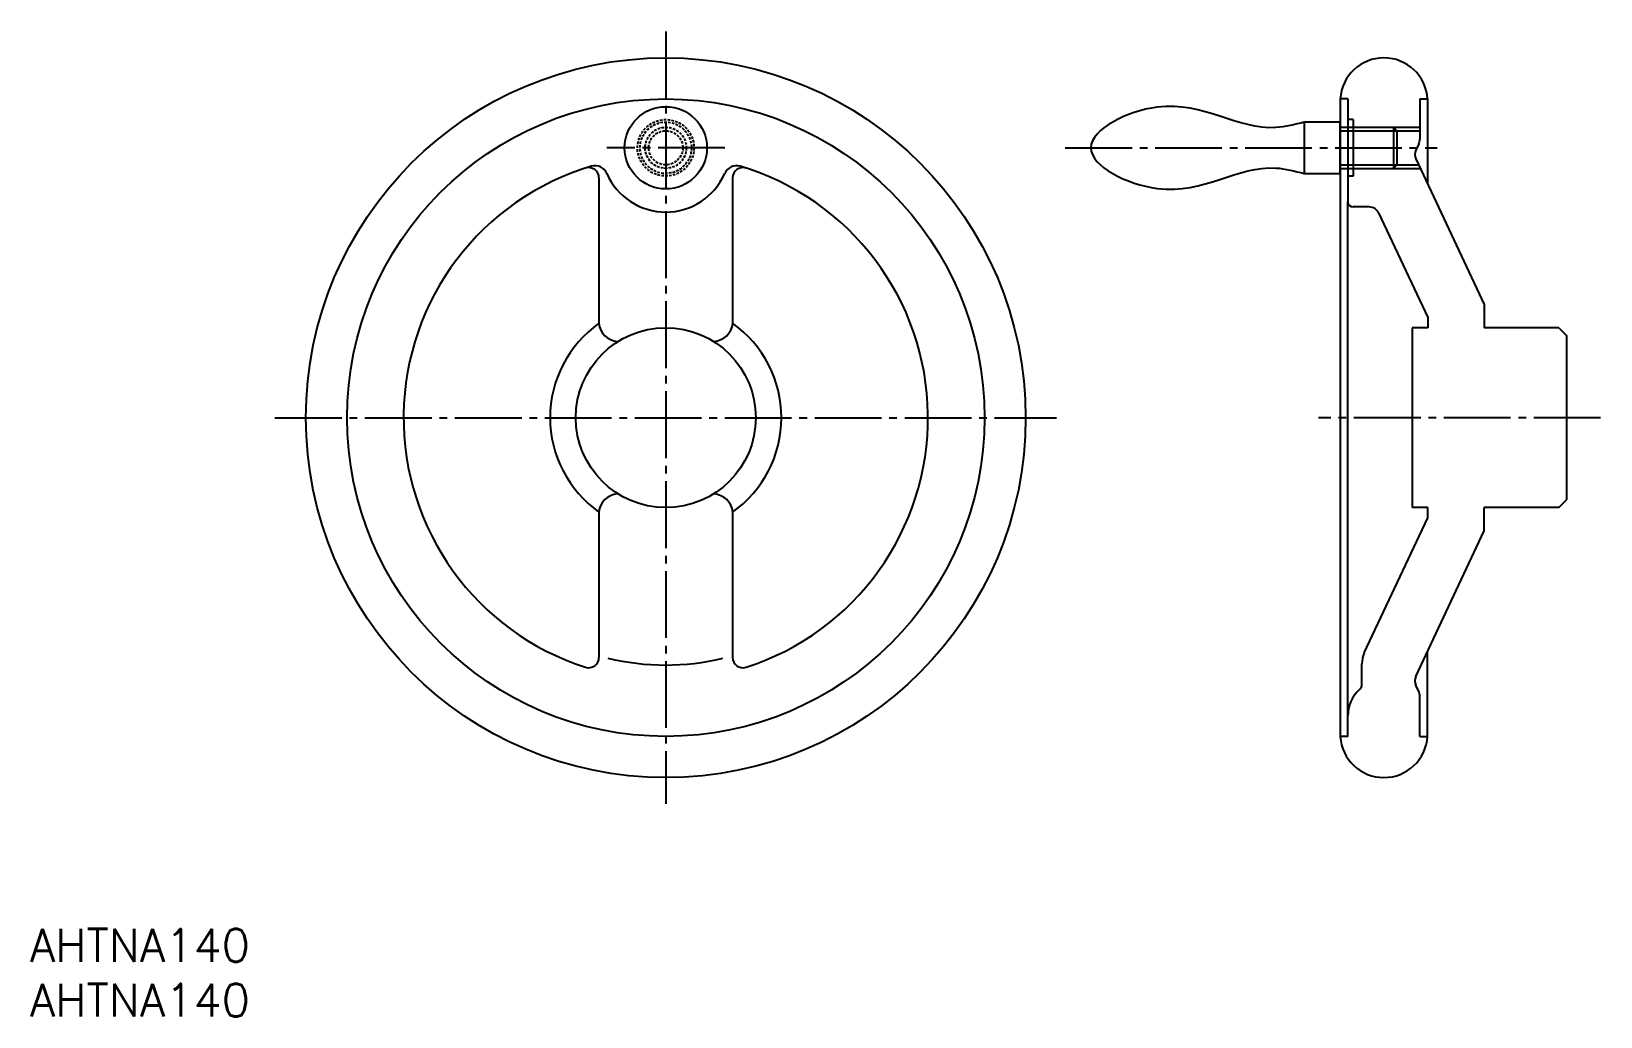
# Model space of a CAD drawing. Extents: x 44 to 349, y 861 to 1053.
import ezdxf

# ---------------------------------------------------------------- set-up
doc = ezdxf.new("R2010")
doc.units = 0
doc.header["$MEASUREMENT"] = 0
doc.linetypes.add('CENTER', pattern=[17.5, 13, -1.5, 1.5, -1.5])
doc.linetypes.add('DASHED', pattern=[0.75, 0.5, -0.25])
doc.layers.get('0').update_dxf_attribs({"linetype": 'CONTINUOUS'})
doc.layers.add('CENTER', color=1, linetype='CENTER')
doc.layers.add('SIZE', color=7, linetype='CONTINUOUS')
doc.styles.get("Standard").update_dxf_attribs({"font": 'txt.shx', "bigfont": '@extfont2.shx'})

msp = doc.modelspace()

# ---------------------------------------------------------------- linework, layer by layer
at = {"color": 7, "linetype": 'Continuous'}
for p, q in [((298.72, 1039.51), (298.72, 915.51)), ((300.21, 1039.51), (298.72, 1039.51)), ((300.21, 1039.51), (300.21, 1019.51)), ((314.21, 1039.51), (315.7, 1039.51)), ((314.21, 1039.51), (314.21, 1035.01)), ((315.7, 1039.51), (315.7, 1022.99)), ((298.72, 1035.01), (291.72, 1035.01)), ((291.72, 1035.01), (291.72, 1025.01)), ((298.72, 1025.01), (298.72, 1035.01)), ((301.21, 1035.51), (300.21, 1035.51)), ((301.21, 1035.51), (301.21, 1024.51)), ((314.21, 1035.01), (314.21, 1031.66)), ((298.72, 1034.01), (309.05, 1034.01)), ((301.22, 1033.34), (314.21, 1033.34)), ((309.05, 1034.01), (309.05, 1026.01)), ((309.05, 1034.01), (309.72, 1033.34)), ((309.72, 1033.34), (309.72, 1026.69)), ((314.01, 1030.8), (313.42, 1029.56)), ((298.72, 1026.01), (309.05, 1026.01)), ((301.22, 1026.69), (313.96, 1026.69)), ((309.05, 1026.01), (309.72, 1026.69)), ((313.42, 1027.85), (326.71, 999.51)), ((154.53, 1024.16), (154.53, 995.88)), ((180.53, 1024.16), (180.53, 995.88)), ((291.72, 1025.01), (298.72, 1025.01)), ((301.21, 1024.51), (300.21, 1024.51)), ((300.21, 915.51), (300.21, 1019.51)), ((304.37, 1018.51), (301.21, 1018.51)), ((306.19, 1017.36), (315.74, 996.99)), ((326.71, 999.51), (326.71, 995.01)), ((315.74, 996.99), (315.74, 995.01)), ((315.74, 995.01), (312.71, 995.01)), ((312.71, 995.01), (312.71, 960.01)), ((341.21, 995.01), (326.71, 995.01)), ((341.21, 995.01), (342.71, 993.51)), ((342.71, 993.51), (342.71, 961.51)), ((341.21, 960.01), (342.71, 961.51)), ((154.53, 959.15), (154.53, 930.87)), ((180.53, 959.15), (180.53, 930.87)), ((315.74, 960.01), (312.71, 960.01)), ((315.74, 958.04), (315.74, 960.01)), ((341.21, 960.01), (326.71, 960.01)), ((326.71, 955.51), (326.71, 960.01)), ((303.4, 931.74), (315.74, 958.04)), ((313.42, 927.18), (326.71, 955.51)), ((315.7, 915.51), (315.7, 932.04)), ((302.93, 925.33), (302.93, 929.61)), ((314.01, 924.23), (313.42, 925.47)), ((314.21, 915.51), (314.21, 923.37)), ((300.21, 915.51), (298.72, 915.51)), ((314.21, 915.51), (315.7, 915.51))]:
    msp.add_line(p, q, dxfattribs=at)
at = {"color": 3, "linetype": 'Continuous'}
for p, q in [((298.72, 1033.34), (309.72, 1033.34)), ((301.22, 1034.01), (314.21, 1034.01)), ((298.72, 1026.69), (309.72, 1026.69)), ((301.22, 1026.01), (314.28, 1026.01))]:
    msp.add_line(p, q, dxfattribs=at)
at = {"color": 7, "linetype": 'Continuous'}
for radius in [70, 62, 17.5]:
    msp.add_circle((167.53, 977.51), radius, dxfattribs=at)
at = {"color": 3, "linetype": 'DASHED'}
msp.add_circle((167.53, 1030.01), 5.5, dxfattribs=at)
at = {"color": 7, "linetype": 'Continuous'}
for centre, radius, start, end in [((307.21, 1039.01), 8.5, 3.3723, 176.6277), ((315.23, 1028.7), 2, 154.448, 205.133), ((312.21, 1031.66), 2, 334.448, 0), ((167.53, 977.51), 51, 106.4718, 252.1743), ((152.53, 1024.16), 2, 0, 107.8257), ((153.78, 1024.02), 2.5, 23.5385, 106.4718), ((181.29, 1024.02), 2.5, 73.5282, 156.4615), ((182.53, 1024.16), 2, 72.1743, 180), ((167.53, 977.51), 51, 287.8257, 73.5282), ((167.53, 1030.01), 12.5, 203.5385, 336.4615), ((301.21, 1019.51), 1, 180, 270), ((304.37, 1016.51), 2, 25.133, 90), ((167.53, 977.51), 22.5, 125.2944, 234.7056), ((158.42, 996.25), 3.91, 185.418, 265.9673), ((176.65, 996.25), 3.91, 274.0327, 354.582), ((167.53, 977.51), 22.5, 305.2944, 54.7056), ((158.42, 958.78), 3.91, 94.0327, 174.582), ((176.65, 958.78), 3.91, 5.418, 85.9673), ((307.93, 929.61), 5, 154.867, 180), ((152.53, 930.87), 2, 252.1743, 0), ((167.53, 977.51), 48.11, 256.4378, 283.3685), ((182.53, 930.87), 2, 180, 287.8257), ((301.09, 926.11), 2, 312.8435, 337), ((315.23, 926.33), 2, 154.867, 205.552), ((307.21, 919.51), 7, 132.8435, 180), ((312.21, 923.37), 2, 0, 25.552), ((307.21, 916.01), 8.5, 183.3723, 356.6277)]:
    msp.add_arc(centre, radius, start, end, dxfattribs=at)
msp.add_open_spline([(291.72, 1035.01), (289.87, 1034.54), (280.26, 1032.1), (268.08, 1042.71), (243.22, 1030.02), (268.08, 1017.31), (280.26, 1027.93), (289.87, 1025.49), (291.72, 1025.01)], degree=3, knots=[0, 0, 0, 0, 5.601688, 29.048998, 44.169272, 59.290819, 82.73854, 88.340228, 88.340228, 88.340228, 88.340228], dxfattribs=at)
at = {"layer": 'CENTER', "color": 1, "linetype": 'CENTER'}
for p, q in [((167.53, 1052.66), (167.53, 902.37)), ((179.03, 1030.01), (156.04, 1030.01)), ((245.22, 1030.01), (317.57, 1030.01)), ((91.5, 977.51), (243.56, 977.51)), ((349.37, 977.51), (294.49, 977.51))]:
    msp.add_line(p, q, dxfattribs=at)
at = {"layer": 'SIZE', "color": 7, "linetype": 'Continuous'}
msp.add_circle((167.53, 1030.01), 8, dxfattribs=at)
at = {"layer": 'SIZE', "color": 3, "linetype": 'DASHED'}
for radius in [5, 4, 3.32]:
    msp.add_circle((167.53, 1030.01), radius, dxfattribs=at)

# ---------------------------------------------------------------- texts
at = {"color": 7, "linetype": 'Continuous'}
for p in [(43.85, 871.67), (43.85, 861)]:
    msp.add_text('AHTNA140', height=6.4, dxfattribs=at).set_placement(p)

doc.saveas('drawing.dxf')
